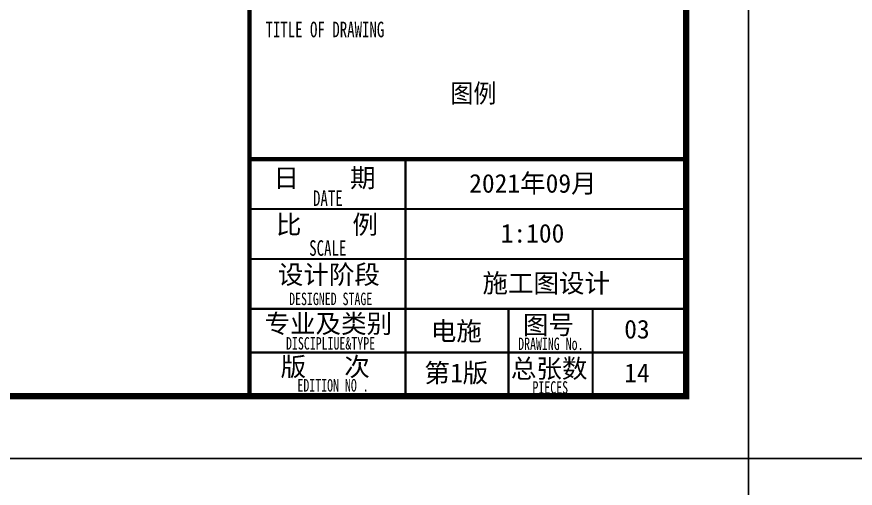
# Model space of a CAD drawing. Extents: x 3002737 to 4077523, y -995787 to -7267.
# Drawn here: x 3489719 to 3503161, y -699262 to -691705 of the extents above; entities that cross this region are included whole.
import ezdxf

# ---------------------------------------------------------------- set-up
doc = ezdxf.new("R2010")
doc.units = 0
doc.header["$LTSCALE"] = 1000
doc.header["$MEASUREMENT"] = 0
doc.layers.add('!!电气', color=1, linetype='CONTINUOUS')
doc.layers.add('图签文字', color=4, linetype='CONTINUOUS')
doc.layers.add('S－GG公共标注', color=7, linetype='CONTINUOUS', lineweight=25)
doc.layers.add('图框', color=147, linetype='CONTINUOUS', lineweight=20)
doc.styles.add('图框宋体', font='', dxfattribs={"width": 0.9})
doc.styles.add('建筑图签-1', font='simhei.ttf', dxfattribs={"width": 0.7})
doc.styles.get('图框宋体').set_extended_font_data('SimSun')

# ---------------------------------------------------------------- blocks, each defined once
blk = doc.blocks.new('A$C5FAA2C27')
at = {"layer": '图框'}
for points, const_width in [([(0, 0), (0, 57400)], 70), ([(0, 3800), (7000, 3800)], 70), ([(2500, 1400), (2500, 3800)], 35), ([(0, 3000), (7000, 3000)], 35), ([(0, 2200), (7000, 2200)], 35), ([(0, 1400), (7000, 1400)], 35), ([(0, 1400), (6500, 1400)], 35), ([(2500, 0), (2500, 1400)], 35), ([(4150, 0), (4150, 1400)], 35), ([(4150, 0), (4150, 1400)], 35), ([(4150, 0), (4150, 1400)], 35), ([(5500, 0), (5500, 1400)], 35), ([(0, 700), (4150, 700)], 35), ([(4150, 700), (7000, 700)], 35)]:
    blk.add_lwpolyline(points, dxfattribs=dict(at, const_width=const_width))
at = {"layer": '图签文字', "style": '建筑图签-1', "width": 0.7}
for s, height, p in [('TITLE OF DRAWING', 250, (254, 5753)), ('DATE', 250, (1016, 3049)), ('SCALE', 250, (955, 2250)), ('DESIGNED STAGE', 200, (633, 1460)), ('DISCIPLIUE&TYPE', 200, (583, 747)), ('DRAWING No.', 200, (4305, 740)), ('EDITION NO .', 200, (766, 74)), ('PIECES', 200, (4534, 40))]:
    blk.add_text(s, height=height, dxfattribs=at).set_placement(p)
at = {"layer": '图签文字', "color": 7, "style": '建筑图签-1'}
for s, p in [('日    期', (384, 3349)), ('比    例', (422, 2602)), ('设计阶段', (452, 1800)), ('专业及类别', (238, 1013)), ('图号', (4381, 994)), ('版   次 ', (496, 323)), ('第 版', (2801, 223)), ('总张数', (4188, 294))]:
    blk.add_text(s, height=300, dxfattribs=at).set_placement(p)
at = {"layer": '图签文字', "color": 6, "style": '建筑图签-1'}
for s, p in [('2021年09月', (3520, 3262)), ('1:100', (4025, 2462)), ('施工图设计', (3732, 1662)), ('电施', (2904, 893)), ('1', (3217, 225)), ('14', (6005, 225))]:
    blk.add_text(s, height=300, dxfattribs=at).set_placement(p)

msp = doc.modelspace()

# ---------------------------------------------------------------- linework, layer by layer
at = {"layer": '图框'}
for points in [[(3417351.8, -639386.6), (3501451.8, -639386.6), (3501451.8, -698786.6), (3417351.8, -698786.6)], [(3501451.8, -639386.6), (3585551.8, -639386.6), (3585551.8, -698786.6), (3501451.8, -698786.6)], [(3417351.8, -698786.6), (3501451.8, -698786.6), (3501451.8, -758186.6), (3417351.8, -758186.6)], [(3501451.8, -698786.6), (3585551.8, -698786.6), (3585551.8, -758186.6), (3501451.8, -758186.6)]]:
    msp.add_lwpolyline(points, close=True, dxfattribs=at)
at = {"layer": '图框', "const_width": 100}
msp.add_lwpolyline([(3500451.8, -697786.6), (3500451.8, -640386.6), (3419851.8, -640386.6), (3419851.8, -697786.6)], close=True, dxfattribs=at)

# ---------------------------------------------------------------- block references
at = {"layer": '!!电气'}
msp.add_blockref('A$C5FAA2C27', (3493451.8, -697786.6), dxfattribs=at)

# ---------------------------------------------------------------- texts
at = {"layer": 'S－GG公共标注', "color": 2, "style": '图框宋体', "width": 0.9}
msp.add_text('图例', height=300, dxfattribs=at).set_placement((3496671, -693082))
at = {"layer": '图签文字', "color": 6, "style": '建筑图签-1'}
msp.add_text('03', height=300, dxfattribs=at).set_placement((3499456.8, -696861.8))

doc.saveas('drawing.dxf')
